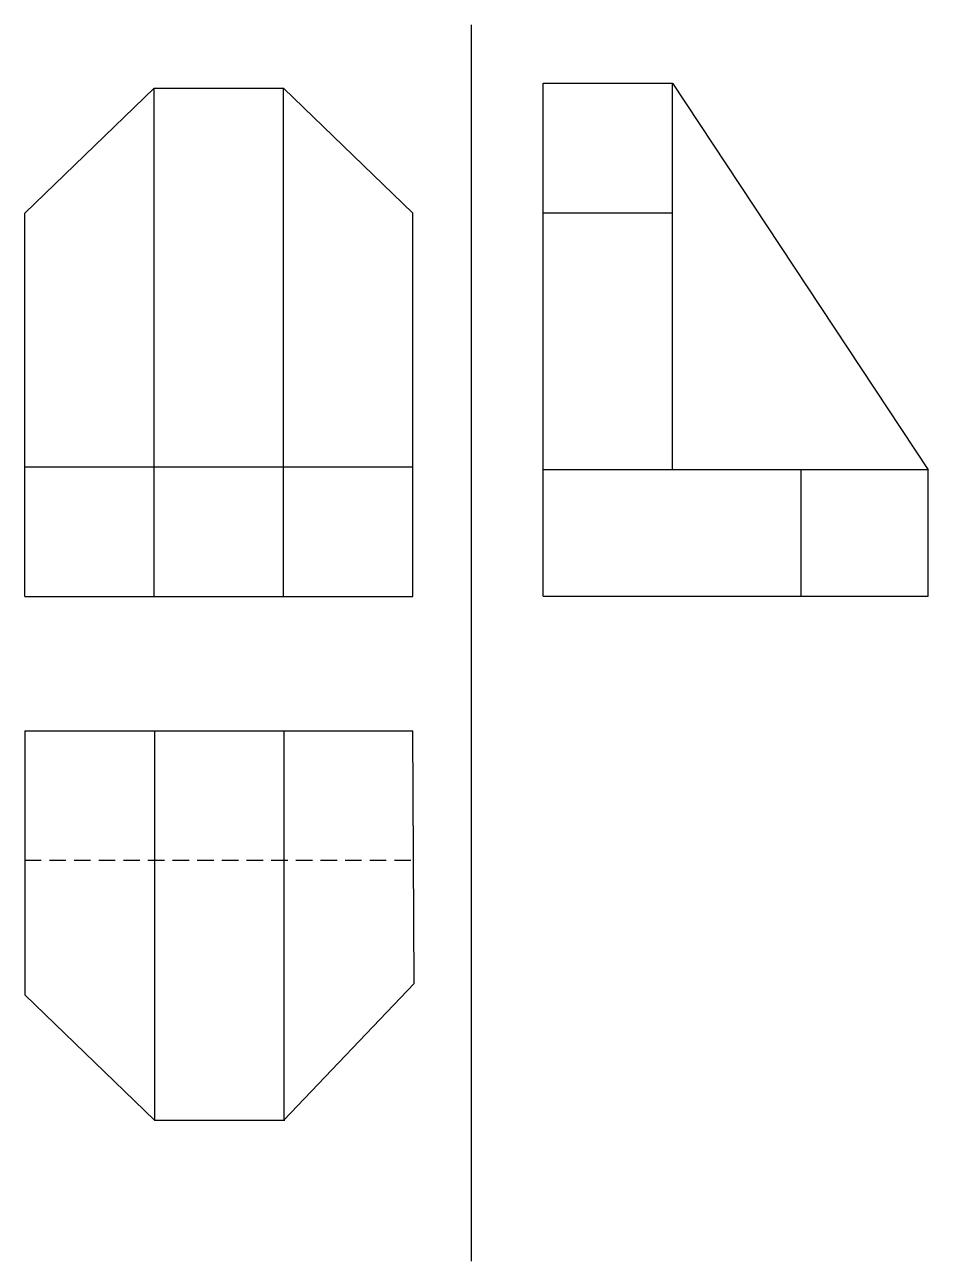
# Model space of a CAD drawing. Header units: millimetres. Extents: x 40 to 109.8, y -45.6 to 49.9.
import ezdxf

# ---------------------------------------------------------------- set-up
doc = ezdxf.new("R2010")
doc.units = ezdxf.units.MM
doc.header["$LTSCALE"] = 0.1
doc.linetypes.add('DASHED', pattern=[19.05, 12.7, -6.35])

msp = doc.modelspace()

# ---------------------------------------------------------------- linework, layer by layer
for p, q in [((74.519, 49.926), (74.519, -45.587)), ((50.017, 45.022), (40.017, 35.379)), ((50.017, 5.773), (50.017, 45.022)), ((50.017, 45.022), (60.017, 45.022)), ((60.017, 5.773), (60.017, 45.022)), ((70.017, 35.379), (60.017, 45.022)), ((80.082, 5.788), (80.082, 45.401)), ((80.082, 45.401), (90.082, 45.401)), ((90.082, 15.539), (90.082, 45.401)), ((90.082, 45.401), (109.835, 15.539)), ((40.017, 5.773), (40.017, 35.379)), ((70.017, 5.773), (70.017, 35.379)), ((80.082, 35.401), (90.082, 35.401)), ((40.017, 15.773), (70.017, 15.773)), ((109.835, 15.539), (80.082, 15.539)), ((99.999, 15.539), (99.999, 5.788)), ((109.835, 5.788), (109.835, 15.539)), ((40.017, 5.773), (70.017, 5.773)), ((80.082, 5.788), (109.835, 5.788)), ((40.017, -4.61), (70.017, -4.61)), ((40.017, -4.61), (40.017, -25.016)), ((50.032, -4.61), (50.032, -34.678)), ((60.032, -4.61), (60.032, -34.678)), ((70.118, -24.129), (70.017, -4.61)), ((60.032, -34.678), (70.118, -24.129)), ((40.017, -25.016), (50.032, -34.678)), ((50.032, -34.678), (60.103, -34.678))]:
    msp.add_line(p, q)
at = {"linetype": 'DASHED'}
msp.add_line((40.017, -14.61), (70.017, -14.61), dxfattribs=at)

doc.saveas('drawing.dxf')
